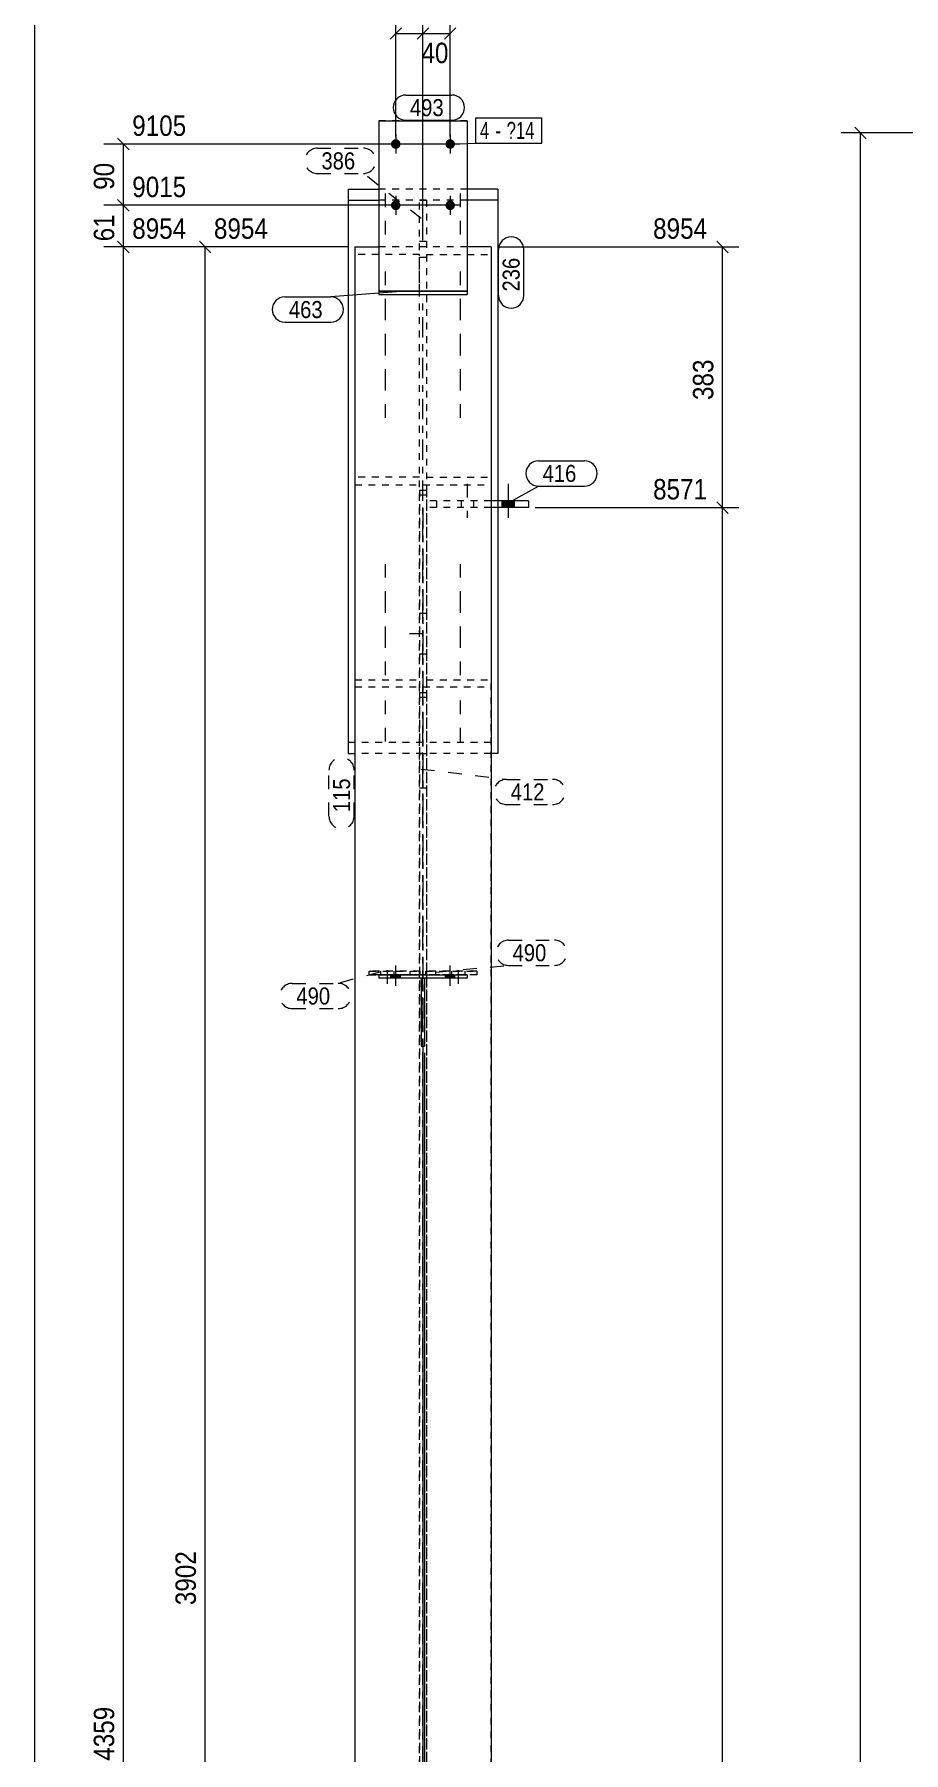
# Model space of a CAD drawing. Header units: millimetres. Extents: x 2 to 579, y 1 to 825.
# Drawn here: x 5 to 132.7, y 443.5 to 696 of the extents above; entities that cross this region are included whole.
import ezdxf

# ---------------------------------------------------------------- set-up
doc = ezdxf.new("R2010")
doc.units = ezdxf.units.MM
for name, pattern in [('XKITLINE00', [0]), ('XKITLINE01', [4, 1, -1, 1, -1]), ('XKITLINE02', [4, 2, -2]), ('XKITLINE03', [6, 3, -1, 1, -1])]:
    doc.linetypes.add(name, pattern=pattern)
for name, color, linetype, lineweight in [('Bolt', 3, 'Continuous', 0), ('BoltMark', 7, 'Continuous', 0), ('Dimensions', 7, 'Continuous', 0), ('DrawingSheet', 5, 'Continuous', 0), ('Part', 2, 'Continuous', 0), ('PartMark', 7, 'Continuous', 0)]:
    doc.layers.add(name, color=color, linetype=linetype, lineweight=lineweight)
doc.styles.add('ARIAL', font='ARIAL.TTF')
doc.styles.add('ARIAL_NARROW', font='ARIALN.TTF')

# ---------------------------------------------------------------- blocks, each defined once
blk = doc.blocks.new('*A48')
at = {"layer": 'Bolt', "color": 3, "linetype": 'XKITLINE02', "lineweight": 0}
for p, q in [((56.57, 666.6), (56.57, 673.16)), ((67.57, 666.6), (67.57, 673.16)), ((56.57, 655.14), (56.57, 661.7)), ((67.57, 655.14), (67.57, 661.7)), ((56.57, 649.99), (56.57, 656.54)), ((67.57, 649.99), (67.57, 656.54)), ((56.57, 644.83), (56.57, 651.39)), ((67.57, 644.83), (67.57, 651.39)), ((56.57, 639.67), (56.57, 646.23)), ((67.57, 639.67), (67.57, 646.23)), ((56.57, 612.18), (56.57, 618.73)), ((67.57, 612.18), (67.57, 618.73)), ((56.57, 607.02), (56.57, 613.58)), ((67.57, 607.02), (67.57, 613.58)), ((56.57, 601.86), (56.57, 608.42)), ((67.57, 601.86), (67.57, 608.42)), ((56.57, 592.12), (56.57, 598.68)), ((67.57, 592.12), (67.57, 598.68))]:
    blk.add_line(p, q, dxfattribs=at)
blk = doc.blocks.new('*A50')
at = {"layer": 'Bolt', "color": 3, "linetype": 'XKITLINE02', "lineweight": 0}
for p, q in [((61.57, 610.97), (62.57, 610.97)), ((60.07, 607.97), (64.07, 607.97)), ((61.57, 604.97), (62.57, 604.97))]:
    blk.add_line(p, q, dxfattribs=at)
blk = doc.blocks.new('*A52')
at = {"layer": 'Bolt', "color": 3, "linetype": 'XKITLINE02', "lineweight": 0}
for p, q in [((55.89, 557.84), (55.89, 558.34)), ((56.87, 556.49), (56.87, 559.49)), ((57.86, 557.84), (57.86, 558.34))]:
    blk.add_line(p, q, dxfattribs=at)
blk = doc.blocks.new('*A53')
at = {"layer": 'Bolt'}
for points in [[(58.77, 557.84), (58.77, 557.34), (57.37, 557.34), (57.37, 557.84)], [(58.77, 557.84), (58.77, 557.34), (57.37, 557.34), (57.37, 557.84)], [(66.77, 557.84), (66.77, 557.34), (65.37, 557.34), (65.37, 557.84)], [(66.77, 557.84), (66.77, 557.34), (65.37, 557.34), (65.37, 557.84)]]:
    blk.add_hatch(color=3, dxfattribs=at).paths.add_polyline_path(points, flags=17)
at = {"layer": 'Bolt', "color": 3, "linetype": 'XKITLINE00', "lineweight": 0}
for p, q in [((58.07, 556.18), (58.07, 559.18)), ((58.07, 556.18), (58.07, 559.18)), ((66.07, 556.18), (66.07, 559.18)), ((66.07, 556.18), (66.07, 559.18)), ((57.37, 557.34), (57.37, 557.84)), ((57.37, 557.34), (57.37, 557.84)), ((58.77, 557.34), (58.77, 557.84)), ((58.77, 557.34), (58.77, 557.84)), ((65.37, 557.34), (65.37, 557.84)), ((65.37, 557.34), (65.37, 557.84)), ((66.77, 557.34), (66.77, 557.84)), ((66.77, 557.34), (66.77, 557.84))]:
    blk.add_line(p, q, dxfattribs=at)
blk = doc.blocks.new('*A54')
at = {"layer": 'Bolt'}
for points in [[(58.11, 680.59), (58.14, 680.58), (58.18, 680.58), (58.21, 680.57), (58.24, 680.57), (58.28, 680.56), (58.31, 680.55), (58.34, 680.53), (58.37, 680.52), (58.4, 680.5), (58.43, 680.49), (58.46, 680.47), (58.49, 680.45), (58.52, 680.43), (58.54, 680.41), (58.57, 680.38), (58.59, 680.36), (58.62, 680.33), (58.64, 680.3), (58.66, 680.28), (58.67, 680.25), (58.69, 680.22), (58.71, 680.19), (58.72, 680.15), (58.73, 680.12), (58.74, 680.09), (58.75, 680.06), (58.76, 680.02), (58.77, 679.99), (58.77, 679.96), (58.77, 679.92), (58.77, 679.89), (58.77, 679.85), (58.77, 679.82), (58.77, 679.78), (58.76, 679.75), (58.75, 679.72), (58.74, 679.68), (58.73, 679.65), (58.72, 679.62), (58.71, 679.59), (58.69, 679.56), (58.67, 679.53), (58.66, 679.5), (58.64, 679.47), (58.62, 679.44), (58.59, 679.42), (58.57, 679.39), (58.54, 679.37), (58.52, 679.35), (58.49, 679.32), (58.46, 679.3), (58.43, 679.29), (58.4, 679.27), (58.37, 679.25), (58.34, 679.24), (58.31, 679.23), (58.28, 679.22), (58.24, 679.21), (58.21, 679.2), (58.18, 679.19), (58.14, 679.19), (58.11, 679.19), (58.07, 679.19), (58.04, 679.19), (58.01, 679.19), (57.97, 679.19), (57.94, 679.2), (57.9, 679.21), (57.87, 679.22), (57.84, 679.23), (57.81, 679.24), (57.78, 679.25), (57.74, 679.27), (57.71, 679.29), (57.69, 679.3), (57.66, 679.32), (57.63, 679.35), (57.6, 679.37), (57.58, 679.39), (57.56, 679.42), (57.53, 679.44), (57.51, 679.47), (57.49, 679.5), (57.47, 679.53), (57.46, 679.56), (57.44, 679.59), (57.43, 679.62), (57.42, 679.65), (57.4, 679.68), (57.4, 679.72), (57.39, 679.75), (57.38, 679.78), (57.38, 679.82), (57.38, 679.85), (57.37, 679.89), (57.38, 679.92), (57.38, 679.96), (57.38, 679.99), (57.39, 680.02), (57.4, 680.06), (57.4, 680.09), (57.42, 680.12), (57.43, 680.15), (57.44, 680.19), (57.46, 680.22), (57.47, 680.25), (57.49, 680.28), (57.51, 680.3), (57.53, 680.33), (57.56, 680.36), (57.58, 680.38), (57.6, 680.41), (57.63, 680.43), (57.66, 680.45), (57.69, 680.47), (57.71, 680.49), (57.74, 680.5), (57.78, 680.52), (57.81, 680.53), (57.84, 680.55), (57.87, 680.56), (57.9, 680.57), (57.94, 680.57), (57.97, 680.58), (58.01, 680.58), (58.04, 680.59), (58.07, 680.59)], [(58.11, 671.59), (58.14, 671.58), (58.18, 671.58), (58.21, 671.57), (58.24, 671.57), (58.28, 671.56), (58.31, 671.55), (58.34, 671.53), (58.37, 671.52), (58.4, 671.5), (58.43, 671.49), (58.46, 671.47), (58.49, 671.45), (58.52, 671.43), (58.54, 671.41), (58.57, 671.38), (58.59, 671.36), (58.62, 671.33), (58.64, 671.3), (58.66, 671.28), (58.67, 671.25), (58.69, 671.22), (58.71, 671.19), (58.72, 671.15), (58.73, 671.12), (58.74, 671.09), (58.75, 671.06), (58.76, 671.02), (58.77, 670.99), (58.77, 670.96), (58.77, 670.92), (58.77, 670.89), (58.77, 670.85), (58.77, 670.82), (58.77, 670.78), (58.76, 670.75), (58.75, 670.72), (58.74, 670.68), (58.73, 670.65), (58.72, 670.62), (58.71, 670.59), (58.69, 670.56), (58.67, 670.53), (58.66, 670.5), (58.64, 670.47), (58.62, 670.44), (58.59, 670.42), (58.57, 670.39), (58.54, 670.37), (58.52, 670.35), (58.49, 670.32), (58.46, 670.3), (58.43, 670.29), (58.4, 670.27), (58.37, 670.25), (58.34, 670.24), (58.31, 670.23), (58.28, 670.22), (58.24, 670.21), (58.21, 670.2), (58.18, 670.19), (58.14, 670.19), (58.11, 670.19), (58.07, 670.19), (58.04, 670.19), (58.01, 670.19), (57.97, 670.19), (57.94, 670.2), (57.9, 670.21), (57.87, 670.22), (57.84, 670.23), (57.81, 670.24), (57.78, 670.25), (57.74, 670.27), (57.71, 670.29), (57.69, 670.3), (57.66, 670.32), (57.63, 670.35), (57.6, 670.37), (57.58, 670.39), (57.56, 670.42), (57.53, 670.44), (57.51, 670.47), (57.49, 670.5), (57.47, 670.53), (57.46, 670.56), (57.44, 670.59), (57.43, 670.62), (57.42, 670.65), (57.4, 670.68), (57.4, 670.72), (57.39, 670.75), (57.38, 670.78), (57.38, 670.82), (57.38, 670.85), (57.37, 670.89), (57.38, 670.92), (57.38, 670.96), (57.38, 670.99), (57.39, 671.02), (57.4, 671.06), (57.4, 671.09), (57.42, 671.12), (57.43, 671.15), (57.44, 671.19), (57.46, 671.22), (57.47, 671.25), (57.49, 671.28), (57.51, 671.3), (57.53, 671.33), (57.56, 671.36), (57.58, 671.38), (57.6, 671.41), (57.63, 671.43), (57.66, 671.45), (57.69, 671.47), (57.71, 671.49), (57.74, 671.5), (57.78, 671.52), (57.81, 671.53), (57.84, 671.55), (57.87, 671.56), (57.9, 671.57), (57.94, 671.57), (57.97, 671.58), (58.01, 671.58), (58.04, 671.59), (58.07, 671.59)]]:
    blk.add_hatch(color=3, dxfattribs=at).paths.add_polyline_path(points, flags=17)
at = {"layer": 'Bolt', "color": 3, "linetype": 'XKITLINE00', "lineweight": 0}
for p, q in [((59.47, 679.89), (56.67, 679.89)), ((58.07, 681.29), (58.07, 678.49)), ((58.07, 672.29), (58.07, 669.49)), ((59.47, 670.89), (56.67, 670.89))]:
    blk.add_line(p, q, dxfattribs=at)
blk = doc.blocks.new('*A55')
at = {"layer": 'Bolt'}
for points in [[(66.11, 680.59), (66.14, 680.58), (66.18, 680.58), (66.21, 680.57), (66.24, 680.57), (66.28, 680.56), (66.31, 680.55), (66.34, 680.53), (66.37, 680.52), (66.4, 680.5), (66.43, 680.49), (66.46, 680.47), (66.49, 680.45), (66.52, 680.43), (66.54, 680.41), (66.57, 680.38), (66.59, 680.36), (66.62, 680.33), (66.64, 680.3), (66.66, 680.28), (66.67, 680.25), (66.69, 680.22), (66.71, 680.19), (66.72, 680.15), (66.73, 680.12), (66.74, 680.09), (66.75, 680.06), (66.76, 680.02), (66.77, 679.99), (66.77, 679.96), (66.77, 679.92), (66.77, 679.89), (66.77, 679.85), (66.77, 679.82), (66.77, 679.78), (66.76, 679.75), (66.75, 679.72), (66.74, 679.68), (66.73, 679.65), (66.72, 679.62), (66.71, 679.59), (66.69, 679.56), (66.67, 679.53), (66.66, 679.5), (66.64, 679.47), (66.62, 679.44), (66.59, 679.42), (66.57, 679.39), (66.54, 679.37), (66.52, 679.35), (66.49, 679.32), (66.46, 679.3), (66.43, 679.29), (66.4, 679.27), (66.37, 679.25), (66.34, 679.24), (66.31, 679.23), (66.28, 679.22), (66.24, 679.21), (66.21, 679.2), (66.18, 679.19), (66.14, 679.19), (66.11, 679.19), (66.07, 679.19), (66.04, 679.19), (66.01, 679.19), (65.97, 679.19), (65.94, 679.2), (65.9, 679.21), (65.87, 679.22), (65.84, 679.23), (65.81, 679.24), (65.78, 679.25), (65.74, 679.27), (65.71, 679.29), (65.69, 679.3), (65.66, 679.32), (65.63, 679.35), (65.6, 679.37), (65.58, 679.39), (65.56, 679.42), (65.53, 679.44), (65.51, 679.47), (65.49, 679.5), (65.47, 679.53), (65.46, 679.56), (65.44, 679.59), (65.43, 679.62), (65.42, 679.65), (65.4, 679.68), (65.4, 679.72), (65.39, 679.75), (65.38, 679.78), (65.38, 679.82), (65.38, 679.85), (65.37, 679.89), (65.38, 679.92), (65.38, 679.96), (65.38, 679.99), (65.39, 680.02), (65.4, 680.06), (65.4, 680.09), (65.42, 680.12), (65.43, 680.15), (65.44, 680.19), (65.46, 680.22), (65.47, 680.25), (65.49, 680.28), (65.51, 680.3), (65.53, 680.33), (65.56, 680.36), (65.58, 680.38), (65.6, 680.41), (65.63, 680.43), (65.66, 680.45), (65.69, 680.47), (65.71, 680.49), (65.74, 680.5), (65.78, 680.52), (65.81, 680.53), (65.84, 680.55), (65.87, 680.56), (65.9, 680.57), (65.94, 680.57), (65.97, 680.58), (66.01, 680.58), (66.04, 680.59), (66.07, 680.59)], [(66.11, 671.59), (66.14, 671.58), (66.18, 671.58), (66.21, 671.57), (66.24, 671.57), (66.28, 671.56), (66.31, 671.55), (66.34, 671.53), (66.37, 671.52), (66.4, 671.5), (66.43, 671.49), (66.46, 671.47), (66.49, 671.45), (66.52, 671.43), (66.54, 671.41), (66.57, 671.38), (66.59, 671.36), (66.62, 671.33), (66.64, 671.3), (66.66, 671.28), (66.67, 671.25), (66.69, 671.22), (66.71, 671.19), (66.72, 671.15), (66.73, 671.12), (66.74, 671.09), (66.75, 671.06), (66.76, 671.02), (66.77, 670.99), (66.77, 670.96), (66.77, 670.92), (66.77, 670.89), (66.77, 670.85), (66.77, 670.82), (66.77, 670.78), (66.76, 670.75), (66.75, 670.72), (66.74, 670.68), (66.73, 670.65), (66.72, 670.62), (66.71, 670.59), (66.69, 670.56), (66.67, 670.53), (66.66, 670.5), (66.64, 670.47), (66.62, 670.44), (66.59, 670.42), (66.57, 670.39), (66.54, 670.37), (66.52, 670.35), (66.49, 670.32), (66.46, 670.3), (66.43, 670.29), (66.4, 670.27), (66.37, 670.25), (66.34, 670.24), (66.31, 670.23), (66.28, 670.22), (66.24, 670.21), (66.21, 670.2), (66.18, 670.19), (66.14, 670.19), (66.11, 670.19), (66.07, 670.19), (66.04, 670.19), (66.01, 670.19), (65.97, 670.19), (65.94, 670.2), (65.9, 670.21), (65.87, 670.22), (65.84, 670.23), (65.81, 670.24), (65.78, 670.25), (65.74, 670.27), (65.71, 670.29), (65.69, 670.3), (65.66, 670.32), (65.63, 670.35), (65.6, 670.37), (65.58, 670.39), (65.56, 670.42), (65.53, 670.44), (65.51, 670.47), (65.49, 670.5), (65.47, 670.53), (65.46, 670.56), (65.44, 670.59), (65.43, 670.62), (65.42, 670.65), (65.4, 670.68), (65.4, 670.72), (65.39, 670.75), (65.38, 670.78), (65.38, 670.82), (65.38, 670.85), (65.37, 670.89), (65.38, 670.92), (65.38, 670.96), (65.38, 670.99), (65.39, 671.02), (65.4, 671.06), (65.4, 671.09), (65.42, 671.12), (65.43, 671.15), (65.44, 671.19), (65.46, 671.22), (65.47, 671.25), (65.49, 671.28), (65.51, 671.3), (65.53, 671.33), (65.56, 671.36), (65.58, 671.38), (65.6, 671.41), (65.63, 671.43), (65.66, 671.45), (65.69, 671.47), (65.71, 671.49), (65.74, 671.5), (65.78, 671.52), (65.81, 671.53), (65.84, 671.55), (65.87, 671.56), (65.9, 671.57), (65.94, 671.57), (65.97, 671.58), (66.01, 671.58), (66.04, 671.59), (66.07, 671.59)]]:
    blk.add_hatch(color=3, dxfattribs=at).paths.add_polyline_path(points, flags=17)
at = {"layer": 'Bolt', "color": 3, "linetype": 'XKITLINE00', "lineweight": 0}
for p, q in [((67.47, 679.89), (64.67, 679.89)), ((66.07, 681.29), (66.07, 678.49)), ((66.07, 672.29), (66.07, 669.49)), ((67.47, 670.89), (64.67, 670.89))]:
    blk.add_line(p, q, dxfattribs=at)
blk = doc.blocks.new('*A56')
at = {"layer": 'Bolt', "color": 3, "linetype": 'XKITLINE02', "lineweight": 0}
for p, q in [((66.29, 557.84), (66.29, 558.34)), ((67.27, 556.49), (67.27, 559.49)), ((68.26, 557.84), (68.26, 558.34))]:
    blk.add_line(p, q, dxfattribs=at)
blk = doc.blocks.new('*A59')
at = {"layer": 'Bolt'}
blk.add_hatch(color=3, dxfattribs=at).paths.add_polyline_path([(75.47, 627.47), (75.47, 626.47), (73.67, 626.47), (73.67, 627.47)], flags=17)
blk.add_hatch(color=3, dxfattribs=at).paths.add_polyline_path([(75.47, 627.47), (75.47, 626.47), (73.67, 626.47), (73.67, 627.47)], flags=17)
at = {"layer": 'Bolt', "color": 3, "linetype": 'XKITLINE02', "lineweight": 0}
for p, q in [((68.57, 629.97), (68.57, 624.97)), ((68.57, 629.97), (68.57, 624.97)), ((67.67, 627.47), (67.67, 626.47)), ((67.67, 627.47), (67.67, 626.47)), ((69.47, 627.47), (69.47, 626.47)), ((69.47, 627.47), (69.47, 626.47))]:
    blk.add_line(p, q, dxfattribs=at)
at = {"layer": 'Bolt', "color": 3, "linetype": 'XKITLINE00', "lineweight": 0}
for p, q in [((74.57, 629.97), (74.57, 624.97)), ((74.57, 629.97), (74.57, 624.97)), ((73.67, 627.47), (73.67, 626.47)), ((73.67, 627.47), (73.67, 626.47)), ((75.47, 627.47), (75.47, 626.47)), ((75.47, 627.47), (75.47, 626.47))]:
    blk.add_line(p, q, dxfattribs=at)
blk = doc.blocks.new('*A61')
at = {"layer": 'Part', "color": 2, "linetype": 'XKITLINE00', "lineweight": 0}
for p, q in [((51.07, 673.28), (55.57, 673.28)), ((51.07, 673.28), (51.07, 590.34)), ((51.07, 671.64), (55.57, 671.64)), ((73.07, 673.28), (68.57, 673.28)), ((73.07, 671.64), (68.57, 671.64)), ((73.07, 673.28), (73.07, 627.47)), ((73.07, 626.47), (73.07, 590.34)), ((51.07, 590.34), (52.07, 590.34)), ((73.07, 590.34), (72.07, 590.34))]:
    blk.add_line(p, q, dxfattribs=at)
at = {"layer": 'Part', "color": 7, "linetype": 'XKITLINE01', "lineweight": 0}
for p, q in [((68.57, 673.28), (55.57, 673.28)), ((68.57, 671.64), (55.57, 671.64)), ((73.07, 627.47), (73.07, 626.47)), ((51.07, 591.98), (73.07, 591.98)), ((72.07, 590.34), (52.07, 590.34))]:
    blk.add_line(p, q, dxfattribs=at)
blk = doc.blocks.new('*A62')
at = {"layer": 'Part', "color": 2, "linetype": 'XKITLINE00', "lineweight": 0}
for p, q in [((52.07, 664.77), (55.57, 664.77)), ((52.07, 664.77), (52.07, 147.47)), ((72.07, 664.77), (68.57, 664.77)), ((72.07, 664.77), (72.07, 147.47))]:
    blk.add_line(p, q, dxfattribs=at)
at = {"layer": 'Part', "color": 7, "linetype": 'XKITLINE01', "lineweight": 0}
for p, q in [((68.57, 664.77), (55.57, 664.77)), ((61.57, 663.65), (52.07, 663.65)), ((61.57, 147.47), (61.57, 663.65)), ((62.57, 663.65), (62.57, 147.47)), ((62.57, 663.65), (72.07, 663.65)), ((61.57, 630.94), (52.07, 630.94)), ((52.07, 629.82), (72.07, 629.82)), ((62.57, 630.94), (72.07, 630.94))]:
    blk.add_line(p, q, dxfattribs=at)
at = {"layer": 'Part', "color": 7, "linetype": 'XKITLINE03', "lineweight": 0}
blk.add_line((62.07, 147.47), (62.07, 657.29), dxfattribs=at)
blk = doc.blocks.new('*A66')
at = {"layer": 'Part', "color": 7, "linetype": 'XKITLINE01', "lineweight": 0}
for p, q in [((61.57, 628.99), (61.57, 229.82)), ((62.57, 628.97), (61.57, 628.99)), ((62.57, 628.97), (62.57, 229.82)), ((61.57, 628.35), (62.57, 628.35)), ((52.07, 601.17), (52.07, 229.64)), ((52.07, 601.17), (61.57, 601.17)), ((62.57, 601.17), (72.07, 601.17)), ((72.07, 229.64), (72.07, 601.17)), ((52.07, 600.13), (72.07, 600.13))]:
    blk.add_line(p, q, dxfattribs=at)
at = {"layer": 'Part', "color": 7, "linetype": 'XKITLINE03', "lineweight": 0}
blk.add_line((62.07, 626.39), (62.07, 433.2), dxfattribs=at)
blk = doc.blocks.new('*A67')
at = {"layer": 'Part', "color": 7, "linetype": 'XKITLINE01', "lineweight": 0}
for p, q in [((62.57, 599.27), (61.57, 599.27)), ((61.57, 599.27), (61.57, 585.22)), ((61.57, 598.64), (62.57, 598.64)), ((62.57, 599.27), (62.57, 585.22)), ((61.57, 590.34), (62.57, 590.34)), ((62.57, 585.22), (61.57, 585.22))]:
    blk.add_line(p, q, dxfattribs=at)
blk = doc.blocks.new('*A68')
at = {"layer": 'Part', "color": 2, "linetype": 'XKITLINE00', "lineweight": 0}
for p, q in [((61.82, 557.34), (61.82, 547.34)), ((62.32, 557.34), (62.32, 547.34)), ((61.82, 547.34), (62.32, 547.34))]:
    blk.add_line(p, q, dxfattribs=at)
at = {"layer": 'Part', "color": 7, "linetype": 'XKITLINE01', "lineweight": 0}
blk.add_line((61.82, 557.34), (62.32, 557.34), dxfattribs=at)
blk.add_line((61.82, 557.34), (62.32, 557.34), dxfattribs=at)
blk = doc.blocks.new('*A69')
at = {"layer": 'Part', "color": 7, "linetype": 'XKITLINE01', "lineweight": 0}
for p, q in [((54.17, 557.84), (54.17, 558.34)), ((54.17, 558.34), (61.67, 558.34)), ((61.67, 558.34), (54.17, 558.34)), ((60.17, 557.84), (60.17, 558.34)), ((61.67, 557.84), (61.67, 558.34)), ((54.17, 557.84), (61.67, 557.84)), ((61.67, 557.84), (54.17, 557.84)), ((54.17, 557.84), (54.17, 557.84)), ((61.67, 557.84), (61.67, 557.84))]:
    blk.add_line(p, q, dxfattribs=at)
blk = doc.blocks.new('*A70')
at = {"layer": 'Part', "color": 2, "linetype": 'XKITLINE00', "lineweight": 0}
for p, q in [((55.57, 557.84), (55.57, 557.84)), ((55.57, 557.84), (68.57, 557.84)), ((55.57, 557.84), (55.57, 557.34)), ((68.57, 557.34), (55.57, 557.34)), ((68.57, 557.84), (68.57, 557.84)), ((68.57, 557.84), (68.57, 557.34))]:
    blk.add_line(p, q, dxfattribs=at)
at = {"layer": 'Part', "color": 7, "linetype": 'XKITLINE01', "lineweight": 0}
for p, q in [((68.57, 557.84), (55.57, 557.84)), ((68.57, 557.34), (55.57, 557.34))]:
    blk.add_line(p, q, dxfattribs=at)
blk = doc.blocks.new('*A71')
at = {"layer": 'Part', "color": 7, "linetype": 'XKITLINE01', "lineweight": 0}
for p, q in [((61.57, 658.29), (61.57, 671.64)), ((61.57, 671.64), (62.57, 671.64)), ((62.57, 671.64), (62.57, 658.29)), ((61.57, 665.62), (62.57, 665.62)), ((61.57, 663.27), (62.57, 663.27)), ((61.57, 658.29), (62.57, 658.29)), ((62.57, 658.29), (61.57, 658.29))]:
    blk.add_line(p, q, dxfattribs=at)
blk = doc.blocks.new('*A72')
at = {"layer": 'Part', "color": 2, "linetype": 'XKITLINE00', "lineweight": 0}
for p, q in [((55.57, 683.29), (68.57, 683.29)), ((55.57, 683.29), (55.57, 658.29)), ((68.57, 683.29), (68.57, 658.29)), ((68.57, 658.29), (55.57, 658.29))]:
    blk.add_line(p, q, dxfattribs=at)
at = {"layer": 'Part', "color": 7, "linetype": 'XKITLINE01', "lineweight": 0}
for p, q in [((68.57, 683.29), (55.57, 683.29)), ((55.57, 658.29), (68.57, 658.29))]:
    blk.add_line(p, q, dxfattribs=at)
blk = doc.blocks.new('*A73')
at = {"layer": 'Part', "color": 7, "linetype": 'XKITLINE01', "lineweight": 0}
for p, q in [((69.97, 558.34), (62.47, 558.34)), ((62.47, 558.34), (62.47, 558.34)), ((62.47, 558.34), (69.97, 558.34)), ((62.47, 557.84), (62.47, 558.34)), ((63.97, 557.84), (63.97, 558.34)), ((69.97, 558.34), (69.97, 558.34)), ((69.97, 558.34), (69.97, 557.84)), ((69.97, 557.84), (62.47, 557.84)), ((69.97, 557.84), (62.47, 557.84))]:
    blk.add_line(p, q, dxfattribs=at)
blk = doc.blocks.new('*A76')
at = {"layer": 'Part', "color": 2, "linetype": 'XKITLINE00', "lineweight": 0}
for p, q in [((55.57, 658.29), (68.57, 658.29)), ((55.57, 658.29), (55.57, 657.79)), ((55.57, 657.79), (68.57, 657.79)), ((68.57, 658.29), (68.57, 657.79))]:
    blk.add_line(p, q, dxfattribs=at)
blk = doc.blocks.new('*A79')
at = {"layer": 'Part', "color": 7, "linetype": 'XKITLINE01', "lineweight": 0}
for p, q in [((62.57, 627.47), (62.57, 626.47)), ((72.07, 627.47), (62.57, 627.47)), ((72.07, 626.47), (62.57, 626.47)), ((64.07, 627.47), (64.07, 626.47))]:
    blk.add_line(p, q, dxfattribs=at)
at = {"layer": 'Part', "color": 2, "linetype": 'XKITLINE00', "lineweight": 0}
for p, q in [((77.57, 627.47), (72.07, 627.47)), ((77.57, 626.47), (72.07, 626.47)), ((77.57, 627.47), (77.57, 626.47))]:
    blk.add_line(p, q, dxfattribs=at)
blk = doc.blocks.new('*A121')
at = {"layer": 'DrawingSheet', "color": 5, "linetype": 'XKITLINE00', "lineweight": 0}
blk.add_line((5, 825), (5, 5), dxfattribs=at)
blk = doc.blocks.new('*A129')
at = {"layer": 'Dimensions', "color": 7, "linetype": 'XKITLINE00', "lineweight": 0}
for p, q in [((125.48, 682.37), (127.17, 680.67)), ((184.62, 681.52), (123.47, 681.52)), ((126.32, 84.7), (126.32, 681.52))]:
    blk.add_line(p, q, dxfattribs=at)
at = {"layer": 'Dimensions', "color": 3}
blk.add_point((126.32, 681.52), dxfattribs=at)
blk = doc.blocks.new('*A201')
at = {"layer": 'Dimensions', "color": 7, "linetype": 'XKITLINE00', "lineweight": 0}
for p, q in [((51.07, 664.77), (15.22, 664.77)), ((17.23, 665.61), (18.92, 663.92)), ((18.07, 228.82), (18.07, 664.77))]:
    blk.add_line(p, q, dxfattribs=at)
at = {"layer": 'Dimensions', "color": 3}
blk.add_point((18.07, 664.77), dxfattribs=at)
at = {"layer": 'Dimensions', "color": 3, "style": 'ARIAL', "width": 0.85}
blk.add_text('8954', height=3, dxfattribs=at).set_placement((19.37, 665.97))
blk.add_text('4359', height=3, rotation=90.0002, dxfattribs=at).set_placement((16.72, 442.34))
blk = doc.blocks.new('*A202')
at = {"layer": 'Dimensions', "color": 7, "linetype": 'XKITLINE00', "lineweight": 0}
for p, q in [((78.57, 626.47), (108.47, 626.47)), ((105.23, 627.31), (106.92, 625.62)), ((106.07, 88.47), (106.07, 626.47))]:
    blk.add_line(p, q, dxfattribs=at)
at = {"layer": 'Dimensions', "color": 3}
blk.add_point((106.07, 626.47), dxfattribs=at)
at = {"layer": 'Dimensions', "color": 3, "style": 'ARIAL', "width": 0.85}
blk.add_text('8571', height=3, dxfattribs=at).set_placement((95.87, 627.67))
blk = doc.blocks.new('*A203')
at = {"layer": 'Dimensions', "color": 7, "linetype": 'XKITLINE00', "lineweight": 0}
for p, q in [((51.07, 664.77), (27.22, 664.77)), ((29.23, 665.61), (30.92, 663.92)), ((30.07, 274.53), (30.07, 664.77))]:
    blk.add_line(p, q, dxfattribs=at)
at = {"layer": 'Dimensions', "color": 3}
blk.add_point((30.07, 664.77), dxfattribs=at)
at = {"layer": 'Dimensions', "color": 3, "style": 'ARIAL', "width": 0.85}
blk.add_text('8954', height=3, dxfattribs=at).set_placement((31.37, 665.97))
blk.add_text('3902', height=3, rotation=90.0002, dxfattribs=at).set_placement((28.72, 465.2))
blk = doc.blocks.new('*A204')
at = {"layer": 'Dimensions', "color": 7, "linetype": 'XKITLINE00', "lineweight": 0}
for p, q in [((62.07, 546.34), (62.07, 170.07)), ((62.32, 546.34), (62.32, 170.07))]:
    blk.add_line(p, q, dxfattribs=at)
blk = doc.blocks.new('*A206')
at = {"layer": 'PartMark', "color": 7, "linetype": 'XKITLINE02', "lineweight": 0}
for p, q in [((48.27, 581.12), (48.27, 587.88)), ((51.97, 581.12), (51.97, 587.88))]:
    blk.add_line(p, q, dxfattribs=at)
for centre, start, end in [((50.12, 587.88), 0, 180), ((50.12, 581.12), 180, 0)]:
    blk.add_arc(centre, 1.85, start, end, dxfattribs=at)
at = {"layer": 'PartMark', "color": 3, "style": 'ARIAL', "width": 0.85}
blk.add_text('115', height=2.5, rotation=90.0002, dxfattribs=at).set_placement((51.37, 581.72))
blk = doc.blocks.new('*A211')
at = {"layer": 'PartMark', "color": 7, "linetype": 'XKITLINE00', "lineweight": 0}
for p, q in [((73.17, 657.62), (73.17, 664.39)), ((76.87, 657.62), (76.87, 664.39))]:
    blk.add_line(p, q, dxfattribs=at)
for centre, start, end in [((75.02, 664.39), 0, 180), ((75.02, 657.62), 180, 0)]:
    blk.add_arc(centre, 1.85, start, end, dxfattribs=at)
at = {"layer": 'PartMark', "color": 3, "style": 'ARIAL', "width": 0.85}
blk.add_text('236', height=2.5, rotation=90.0002, dxfattribs=at).set_placement((76.27, 658.22))
blk = doc.blocks.new('*A226')
at = {"layer": 'Dimensions', "color": 7, "linetype": 'XKITLINE00', "lineweight": 0}
for p, q in [((17.23, 671.74), (18.92, 670.04)), ((65.07, 670.89), (15.22, 670.89)), ((18.07, 664.77), (18.07, 670.89)), ((51.07, 664.77), (15.22, 664.77)), ((17.23, 665.61), (18.92, 663.92))]:
    blk.add_line(p, q, dxfattribs=at)
at = {"layer": 'Dimensions', "color": 3}
for p in [(18.07, 670.89), (18.07, 664.77)]:
    blk.add_point(p, dxfattribs=at)
at = {"layer": 'Dimensions', "color": 3, "style": 'ARIAL', "width": 0.85}
blk.add_text('9015', height=3, dxfattribs=at).set_placement((19.37, 672.09))
blk.add_text('61', height=3, rotation=90.0002, dxfattribs=at).set_placement((16.72, 665.6))
blk = doc.blocks.new('*A227')
at = {"layer": 'Dimensions', "color": 7, "linetype": 'XKITLINE00', "lineweight": 0}
for p, q in [((65.07, 679.89), (15.22, 679.89)), ((17.23, 680.74), (18.92, 679.04)), ((18.07, 670.89), (18.07, 679.89)), ((17.23, 671.74), (18.92, 670.04)), ((65.07, 670.89), (15.22, 670.89))]:
    blk.add_line(p, q, dxfattribs=at)
at = {"layer": 'Dimensions', "color": 3}
for p in [(18.07, 679.89), (18.07, 670.89)]:
    blk.add_point(p, dxfattribs=at)
at = {"layer": 'Dimensions', "color": 3, "style": 'ARIAL', "width": 0.85}
blk.add_text('9105', height=3, dxfattribs=at).set_placement((19.37, 681.09))
blk.add_text('90', height=3, rotation=90.0002, dxfattribs=at).set_placement((16.72, 673.16))
blk = doc.blocks.new('*A228')
at = {"layer": 'Dimensions', "color": 7, "linetype": 'XKITLINE00', "lineweight": 0}
for p, q in [((73.07, 664.77), (108.47, 664.77)), ((105.23, 665.61), (106.92, 663.92)), ((106.07, 626.47), (106.07, 664.77)), ((78.57, 626.47), (108.47, 626.47)), ((105.23, 627.31), (106.92, 625.62))]:
    blk.add_line(p, q, dxfattribs=at)
at = {"layer": 'Dimensions', "color": 3}
for p in [(106.07, 664.77), (106.07, 626.47)]:
    blk.add_point(p, dxfattribs=at)
at = {"layer": 'Dimensions', "color": 3, "style": 'ARIAL', "width": 0.85}
blk.add_text('8954', height=3, dxfattribs=at).set_placement((95.87, 665.97))
blk.add_text('383', height=3, rotation=90.0002, dxfattribs=at).set_placement((104.72, 642.28))
blk = doc.blocks.new('*A229')
at = {"layer": 'Dimensions', "color": 7, "linetype": 'XKITLINE00', "lineweight": 0}
for p, q in [((58.92, 696.98), (57.23, 695.29)), ((58.07, 680.89), (58.07, 698.98)), ((62.92, 696.98), (61.23, 695.29)), ((62.07, 665.77), (62.07, 698.98)), ((58.07, 696.13), (62.07, 696.13))]:
    blk.add_line(p, q, dxfattribs=at)
at = {"layer": 'Dimensions', "color": 3}
for p in [(58.07, 696.13), (62.07, 696.13)]:
    blk.add_point(p, dxfattribs=at)
at = {"layer": 'Dimensions', "color": 3, "style": 'ARIAL', "width": 0.85}
blk.add_text('40', height=3, dxfattribs=at).set_placement((57.85, 697.48))
blk = doc.blocks.new('*A230')
at = {"layer": 'Dimensions', "color": 7, "linetype": 'XKITLINE00', "lineweight": 0}
for p, q in [((62.92, 696.98), (61.23, 695.29)), ((62.07, 665.77), (62.07, 698.53)), ((66.92, 696.98), (65.23, 695.29)), ((66.07, 680.89), (66.07, 698.53)), ((62.07, 696.13), (66.07, 696.13))]:
    blk.add_line(p, q, dxfattribs=at)
at = {"layer": 'Dimensions', "color": 3}
for p in [(62.07, 696.13), (66.07, 696.13)]:
    blk.add_point(p, dxfattribs=at)
at = {"layer": 'Dimensions', "color": 3, "style": 'ARIAL', "width": 0.85}
blk.add_text('40', height=3, dxfattribs=at).set_placement((61.85, 691.78))
blk = doc.blocks.new('*A231')
at = {"layer": 'BoltMark', "color": 7, "linetype": 'XKITLINE00', "lineweight": 0}
for p, q in [((69.84, 683.74), (79.53, 683.74)), ((69.84, 680.04), (69.84, 683.74)), ((79.53, 680.04), (79.53, 683.74)), ((66.07, 679.89), (69.84, 680.04)), ((69.84, 680.04), (79.53, 680.04))]:
    blk.add_line(p, q, dxfattribs=at)
at = {"layer": 'BoltMark', "color": 3, "style": 'ARIAL_NARROW', "width": 0.85}
for s, p in [('4', (70.44, 680.64)), ('-', (72.71, 680.64)), ('?14', (74.37, 680.64))]:
    blk.add_text(s, height=2.5, dxfattribs=at).set_placement(p)
blk = doc.blocks.new('*A232')
at = {"layer": 'PartMark', "color": 7, "linetype": 'XKITLINE00', "lineweight": 0}
for p, q in [((79.04, 633.34), (85.81, 633.34)), ((74.8, 627.25), (79.04, 629.64)), ((79.04, 629.64), (85.81, 629.64))]:
    blk.add_line(p, q, dxfattribs=at)
for centre, start, end in [((79.04, 631.49), 90, 270), ((85.81, 631.49), 270, 90)]:
    blk.add_arc(centre, 1.85, start, end, dxfattribs=at)
at = {"layer": 'PartMark', "color": 3, "style": 'ARIAL', "width": 0.85}
blk.add_text('416', height=2.5, dxfattribs=at).set_placement((79.64, 630.24))
blk = doc.blocks.new('*A233')
at = {"layer": 'PartMark', "color": 7, "linetype": 'XKITLINE00', "lineweight": 0}
for p, q in [((41.78, 657.42), (48.54, 657.42)), ((58.2, 658.16), (48.54, 657.42)), ((41.78, 653.72), (48.54, 653.72))]:
    blk.add_line(p, q, dxfattribs=at)
for centre, start, end in [((41.78, 655.57), 90, 270), ((48.54, 655.57), 270, 90)]:
    blk.add_arc(centre, 1.85, start, end, dxfattribs=at)
at = {"layer": 'PartMark', "color": 3, "style": 'ARIAL', "width": 0.85}
blk.add_text('463', height=2.5, dxfattribs=at).set_placement((42.38, 654.32))
blk = doc.blocks.new('*A234')
at = {"layer": 'PartMark', "color": 7, "linetype": 'XKITLINE02', "lineweight": 0}
for p, q in [((74.63, 562.91), (81.39, 562.91)), ((64, 558.21), (74.63, 559.21)), ((74.63, 559.21), (81.39, 559.21))]:
    blk.add_line(p, q, dxfattribs=at)
for centre, start, end in [((74.63, 561.06), 90, 270), ((81.39, 561.06), 270, 90)]:
    blk.add_arc(centre, 1.85, start, end, dxfattribs=at)
at = {"layer": 'PartMark', "color": 3, "style": 'ARIAL', "width": 0.85}
blk.add_text('490', height=2.5, dxfattribs=at).set_placement((75.23, 559.81))
blk = doc.blocks.new('*A235')
at = {"layer": 'PartMark', "color": 7, "linetype": 'XKITLINE00', "lineweight": 0}
for p, q in [((59.56, 687.09), (66.32, 687.09)), ((59.56, 683.39), (66.32, 683.39))]:
    blk.add_line(p, q, dxfattribs=at)
for centre, start, end in [((59.56, 685.24), 90, 270), ((66.32, 685.24), 270, 90)]:
    blk.add_arc(centre, 1.85, start, end, dxfattribs=at)
at = {"layer": 'PartMark', "color": 3, "style": 'ARIAL', "width": 0.85}
blk.add_text('493', height=2.5, dxfattribs=at).set_placement((60.16, 683.99))
blk = doc.blocks.new('*A236')
at = {"layer": 'PartMark', "color": 7, "linetype": 'XKITLINE02', "lineweight": 0}
for p, q in [((46.56, 679.27), (53.32, 679.27)), ((46.56, 675.57), (53.32, 675.57)), ((61.8, 668.94), (53.32, 675.57))]:
    blk.add_line(p, q, dxfattribs=at)
for centre, start, end in [((46.56, 677.42), 90, 270), ((53.32, 677.42), 270, 90)]:
    blk.add_arc(centre, 1.85, start, end, dxfattribs=at)
at = {"layer": 'PartMark', "color": 3, "style": 'ARIAL', "width": 0.85}
blk.add_text('386', height=2.5, dxfattribs=at).set_placement((47.16, 676.17))
blk = doc.blocks.new('*A237')
at = {"layer": 'PartMark', "color": 7, "linetype": 'XKITLINE02', "lineweight": 0}
for p, q in [((55.7, 558.21), (49.64, 556.56)), ((42.88, 556.56), (49.64, 556.56)), ((42.88, 552.86), (49.64, 552.86))]:
    blk.add_line(p, q, dxfattribs=at)
for centre, start, end in [((42.88, 554.71), 90, 270), ((49.64, 554.71), 270, 90)]:
    blk.add_arc(centre, 1.85, start, end, dxfattribs=at)
at = {"layer": 'PartMark', "color": 3, "style": 'ARIAL', "width": 0.85}
blk.add_text('490', height=2.5, dxfattribs=at).set_placement((43.48, 553.46))
blk = doc.blocks.new('*A238')
at = {"layer": 'PartMark', "color": 7, "linetype": 'XKITLINE02', "lineweight": 0}
for p, q in [((61.8, 588.06), (74.36, 586.54)), ((74.36, 586.54), (81.12, 586.54)), ((74.36, 582.84), (81.12, 582.84))]:
    blk.add_line(p, q, dxfattribs=at)
for centre, start, end in [((74.36, 584.69), 90, 270), ((81.12, 584.69), 270, 90)]:
    blk.add_arc(centre, 1.85, start, end, dxfattribs=at)
at = {"layer": 'PartMark', "color": 3, "style": 'ARIAL', "width": 0.85}
blk.add_text('412', height=2.5, dxfattribs=at).set_placement((74.96, 583.44))

msp = doc.modelspace()

# ---------------------------------------------------------------- block references
at = {"lineweight": 0}
for name in ['*A121', '*A229', '*A230', '*A235', '*A227', '*A72', '*A231', '*A129', '*A236', '*A54', '*A55', '*A226', '*A61', '*A48', '*A71', '*A201', '*A203', '*A228', '*A211', '*A233', '*A76', '*A232', '*A66', '*A59', '*A202', '*A79', '*A50', '*A67', '*A206', '*A238', '*A234', '*A237', '*A69', '*A52', '*A53', '*A73', '*A56', '*A70', '*A68', '*A204']:
    msp.add_blockref(name, (0, 0), dxfattribs=at)
at = {"layer": 'Part', "lineweight": 0}
msp.add_blockref('*A62', (0, 0), dxfattribs=at)

doc.saveas('drawing.dxf')
